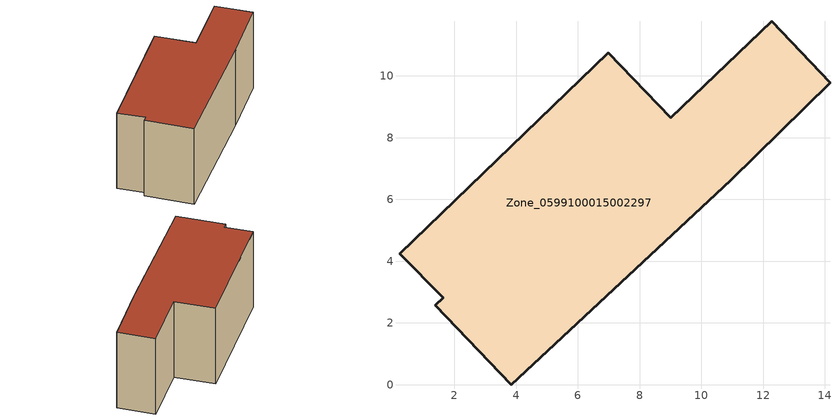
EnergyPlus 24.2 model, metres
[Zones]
Zone_0599100015002297
 floor ground (C_G): 1.39,2.57 1.65,2.82 0.23,4.23 6.99,10.76 9.02,8.65 12.28,11.77 14.17,9.79 10.95,6.62 3.84,0 z0.8
 wall outside (C_F): 14.17,9.79 12.28,11.77 9.02,8.65 6.99,10.76 0.23,4.23 1.65,2.82 1.39,2.57 3.84,0 10.95,6.62 14.17,9.79 z0.8:7.05
 roof outside (C_R): 1.65,2.82 1.39,2.57 3.84,0 10.95,6.62 14.17,9.79 12.28,11.77 9.02,8.65 6.99,10.76 0.23,4.23 z7.05
[BUILDING]
Pand.0599100015002297: North Axis=0; Terrain=City; Loads Convergence Tolerance Value=0.04; Temperature Convergence Tolerance Value=0.4; Solar Distribution=FullExterior; Maximum Number of Warmup Days=25; Minimum Number of Warmup Days=1
[Site:Location]
Rotterdam.The.Hague.AP_ZH_NLD Design_Conditions: Latitude=51.96; Longitude=4.45; Time Zone=1; Elevation=-4.5
[SITE:GROUNDTEMPERATURE:BUILDINGSURFACE]
18, 18, 18, 18, 18, 18, 18, 18, 18, 18, 18, 18
[MATERIAL] Thermal Absorptance=0.9; Solar Absorptance=0.7; Visible Absorptance=0.7
Name | Roughness | Thickness | Conductivity | Density | Specific Heat
G.TC.1975-1991 | MediumSmooth | 0.15 | 0.288461 | 540 | 1210
F.TC.1975-1991 | Rough | 0.3 | 0.230769 | 1920 | 840
R.TC.1975-1991 | MediumRough | 0.2 | 0.153846 | 1500 | 1000
[CONSTRUCTION]
C_G: G.TC.1975-1991
C_F: F.TC.1975-1991
C_R: R.TC.1975-1991
[ZONE]
Zone_0599100015002297: Type=1; Multiplier=1; Ceiling Height=Autocalculate; Volume=Autocalculate; Floor Area=autocalculate; Part of Total Floor Area=Yes
[ZONEINFILTRATION:DESIGNFLOWRATE]
Infil_Zone_0599100015002297: Zone or ZoneList or Space or SpaceList=Zone_0599100015002297; Schedule=AlwaysOn; Design Flow Rate Calculation Method=Flow/Area; Flow Rate per Floor Area=0.003; Constant Term Coefficient=1; Temperature Term Coefficient=0; Velocity Term Coefficient=0; Velocity Squared Term Coefficient=0
[HVACTEMPLATE:ZONE:IDEALLOADSAIRSYSTEM]
Zone_0599100015002297: Maximum Heating Supply Air Temperature=50; Minimum Cooling Supply Air Temperature=13; Maximum Heating Supply Air Humidity Ratio=0.0156; Minimum Cooling Supply Air Humidity Ratio=0.0077; Heating Limit=NoLimit; Cooling Limit=NoLimit; Dehumidification Control Type=ConstantSensibleHeatRatio; Cooling Sensible Heat Ratio=0.7; Dehumidification Setpoint=60; Humidification Control Type=None; Humidification Setpoint=30; Outdoor Air Method=None; Outdoor Air Flow Rate per Person=0.00944; Outdoor Air Flow Rate per Zone Floor Area=0; Outdoor Air Flow Rate per Zone=0; Demand Controlled Ventilation Type=None; Outdoor Air Economizer Type=NoEconomizer; Heat Recovery Type=None; Sensible Heat Recovery Effectiveness=0.7; Latent Heat Recovery Effectiveness=0.65
[ZONECONTROL:THERMOSTAT]
ThermostatControl_Zone_0599100015002297: Zone or ZoneList=Zone_0599100015002297; Control Type Schedule=DualSetpointControlType; Control 1=Thermostat_Zone_0599100015002297; Temperature Difference Between Cutout And Setpoint=0
[THERMOSTATSETPOINT:DUALSETPOINT]
Thermostat_Zone_0599100015002297: Heating Setpoint Temperature Schedule=HeatingSetpoint_Zone_0599100015002297; Cooling Setpoint Temperature Schedule=CoolingSetpoint_Zone_0599100015002297
[SCHEDULE:COMPACT]
HeatingSetpoint_Zone_0599100015002297: Through: 12/31, For: AllDays, Until: 24:00, 21
CoolingSetpoint_Zone_0599100015002297: Through: 12/31, For: AllDays, Until: 24:00, 24
DualSetpointControlType: Through: 12/31, For: AllDays, Until: 24:00, 4
AlwaysOn: Through: 12/31, For: AllDays, Until: 24:00, 1
